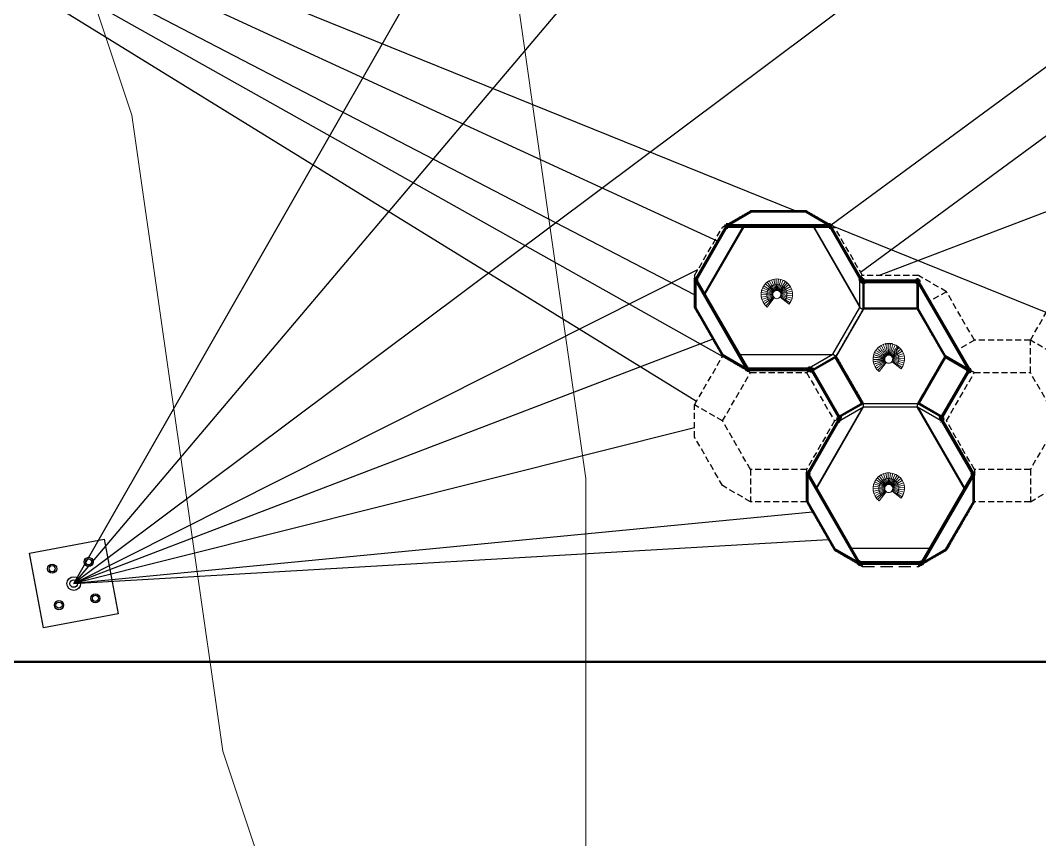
# Model space of a CAD drawing. Header units: millimetres. Extents: x 32551 to 59551, y -21458 to 15116.
# Drawn here: x 42974 to 45650, y 10147 to 12298 of the extents above; entities that cross this region are included whole.
import ezdxf

# ---------------------------------------------------------------- set-up
doc = ezdxf.new("R2010")
doc.units = ezdxf.units.MM
doc.linetypes.add('HIDDEN2', pattern=[4.7625, 3.175, -1.5875])
for name, color, linetype, lineweight, true_color in [('2ND', 120, 'Continuous', 35, 0x39ffb0), ('3RD', 141, 'Continuous', 25, 0x7debff), ('4TH DETAILS', 120, 'Continuous', 15, 0x39ffb0)]:
    doc.layers.add(name, color=color, linetype=linetype, lineweight=lineweight, true_color=true_color)
doc.layers.add('GLOW-EMERALD', color=120, linetype='Continuous', lineweight=70, true_color=0x39ffb0, transparency=0.8)
doc.layers.add('LAYOUT', color=141, linetype='Continuous', lineweight=50, true_color=0x7debff, plot=False)

msp = doc.modelspace()

# ---------------------------------------------------------------- linework, layer by layer
at = {"layer": '2ND', "linetype": 'Continuous'}
for p, q in [((44827.675, 11761.469), (44825.231, 11757.236)), ((44825.231, 11757.236), (44827.527, 11756.441)), ((44832.562, 11761.469), (44827.675, 11761.469)), ((44828.446, 11756.122), (44830.742, 11755.327)), ((44830.742, 11755.327), (44830.981, 11755.741)), ((44830.981, 11755.741), (44831.46, 11755.741)), ((44831.46, 11755.741), (44831.919, 11758.128)), ((44831.919, 11758.128), (45097.422, 11758.128)), ((44832.103, 11759.082), (44832.562, 11761.469)), ((45097.239, 11759.082), (44832.103, 11759.082)), ((45098.599, 11755.327), (45100.896, 11756.122)), ((45100.896, 11756.122), (45180.109, 11618.92)), ((45104.11, 11757.236), (45101.667, 11761.469)), ((45101.814, 11756.441), (45104.11, 11757.236)), ((45180.844, 11619.557), (45101.814, 11756.441)), ((44746.66, 11621.148), (44744.217, 11616.915)), ((44744.217, 11616.915), (44746.66, 11612.683)), ((44746.66, 11612.683), (44748.497, 11614.273)), ((44749.232, 11614.91), (44751.069, 11616.501)), ((45178.272, 11616.501), (45182.681, 11612.683)), ((45189.491, 11616.915), (45185.125, 11616.915)), ((45189.491, 11613.189), (45189.491, 11616.915)), ((45327.728, 11613.189), (45189.491, 11613.189)), ((45189.491, 11613.005), (45327.728, 11613.005)), ((44878.769, 11383.864), (44881.213, 11379.631)), ((44881.213, 11379.631), (44886.1, 11379.631)), ((44885.457, 11382.972), (44884.998, 11385.359)), ((45043.884, 11382.972), (44885.457, 11382.972)), ((44885.641, 11382.017), (45043.701, 11382.017)), ((44886.1, 11379.631), (44885.641, 11382.017)), ((45050.312, 11375.85), (45053.539, 11377.713)), ((45053.698, 11377.805), (45056.926, 11379.668)), ((45463.521, 11377.805), (45394.402, 11258.088)), ((45394.561, 11257.996), (45463.68, 11377.713)), ((45463.432, 11382.75), (45461.135, 11381.954)), ((45461.135, 11381.954), (45461.374, 11381.54)), ((45466.647, 11383.864), (45464.35, 11383.068)), ((45469.09, 11379.631), (45466.647, 11383.864)), ((45121.466, 11247.324), (45042.436, 11110.44)), ((45121.613, 11252.352), (45119.17, 11248.119)), ((45119.17, 11248.119), (45121.466, 11247.324)), ((45119.43, 11256.133), (45121.613, 11252.352)), ((45124.681, 11246.21), (45124.92, 11246.624)), ((45124.92, 11246.624), (45125.399, 11246.624)), ((45127.125, 11258.079), (45126.044, 11259.951)), ((45390.094, 11258.079), (45389.616, 11258.079)), ((45391.175, 11259.951), (45390.094, 11258.079)), ((45394.402, 11258.088), (45391.175, 11259.951)), ((45392.538, 11246.21), (45394.834, 11247.005)), ((45397.789, 11256.133), (45394.561, 11257.996)), ((45394.834, 11247.005), (45474.048, 11109.803)), ((45395.606, 11252.352), (45397.789, 11256.133)), ((45398.049, 11248.119), (45395.606, 11252.352)), ((45395.753, 11247.324), (45398.049, 11248.119)), ((45474.783, 11110.44), (45395.753, 11247.324)), ((45040.599, 11112.031), (45038.155, 11107.798)), ((45479.064, 11107.798), (45476.62, 11112.031)), ((45038.155, 11107.798), (45040.599, 11103.566)), ((45175.923, 10875.86), (45043.171, 11105.793)), ((45472.45, 11107.798), (45472.211, 11107.384)), ((45476.62, 11103.566), (45479.064, 11107.798)), ((45172.708, 10874.747), (45175.151, 10870.514)), ((45175.151, 10870.514), (45180.039, 10870.514)), ((45178.219, 10876.656), (45175.923, 10875.86)), ((45337.823, 10873.855), (45179.396, 10873.855)), ((45179.58, 10872.901), (45337.639, 10872.901)), ((45342.215, 10875.542), (45339, 10876.656)), ((45342.068, 10870.514), (45344.511, 10874.747)), ((45344.511, 10874.747), (45343.133, 10875.224))]:
    msp.add_line(p, q, dxfattribs=at)
for points in [[(44827.527, 11756.441), (44748.497, 11619.557), (44746.66, 11621.148)], [(44751.069, 11617.329), (44749.232, 11618.92), (44828.446, 11756.122)], [(45101.667, 11761.469), (45096.779, 11761.469), (45097.239, 11759.082)], [(45097.422, 11758.128), (45097.882, 11755.741)], [(45097.882, 11755.741), (45098.36, 11755.741), (45098.599, 11755.327)], [(44751.069, 11616.501), (44750.83, 11616.915), (44751.069, 11617.329)], [(45180.109, 11618.92), (45178.272, 11617.329), (45178.511, 11616.915), (45178.272, 11616.501)], [(45185.125, 11616.915), (45182.681, 11621.148), (45180.844, 11619.557)], [(44748.497, 11614.273), (44881.065, 11384.659), (44878.769, 11383.864)], [(44884.28, 11385.773), (44881.984, 11384.977), (44749.232, 11614.91)], [(45182.681, 11612.683), (45187.09, 11608.864), (45187.329, 11609.278), (45189.491, 11609.278), (45189.491, 11613.005)], [(45332.094, 11616.915), (45327.728, 11616.915), (45327.728, 11613.189)], [(45327.728, 11613.005), (45327.728, 11609.278), (45329.89, 11609.278)], [(45329.89, 11609.278), (45330.129, 11608.864), (45331.966, 11610.455), (45463.432, 11382.75)], [(45464.35, 11383.068), (45332.701, 11611.092), (45334.538, 11612.683), (45332.094, 11616.915)], [(44884.998, 11385.359), (44884.52, 11385.359), (44884.28, 11385.773)], [(45043.701, 11382.017), (45043.241, 11379.631), (45048.129, 11379.631)], [(45050.572, 11383.864), (45045.061, 11385.773), (45044.822, 11385.359), (45044.344, 11385.359), (45043.884, 11382.972)], [(45048.129, 11379.631), (45050.312, 11375.85)], [(45056.926, 11379.668), (45055.845, 11381.54), (45056.084, 11381.954), (45050.572, 11383.864)], [(45053.539, 11377.713), (45122.658, 11257.996), (45119.43, 11256.133)], [(45126.044, 11259.951), (45122.817, 11258.088), (45053.698, 11377.805)], [(45461.374, 11381.54), (45460.293, 11379.668), (45463.521, 11377.805)], [(45463.68, 11377.713), (45466.907, 11375.85), (45469.09, 11379.631)], [(45043.171, 11109.803), (45122.385, 11247.005), (45124.681, 11246.21)], [(45125.399, 11246.624), (45126.501, 11252.352), (45127.603, 11258.079), (45127.125, 11258.079)], [(45389.616, 11258.079), (45390.718, 11252.352), (45391.82, 11246.624)], [(45391.82, 11246.624), (45392.299, 11246.624), (45392.538, 11246.21)], [(45042.436, 11110.44), (45040.599, 11112.031)], [(45043.171, 11105.793), (45045.008, 11107.384), (45044.769, 11107.798), (45045.008, 11108.212), (45043.171, 11109.803)], [(45474.048, 11109.803), (45472.211, 11108.212), (45472.45, 11107.798)], [(45476.62, 11112.031), (45474.783, 11110.44)], [(45040.599, 11103.566), (45042.436, 11105.157)], [(45042.436, 11105.157), (45175.004, 10875.542), (45172.708, 10874.747)], [(45472.211, 11107.384), (45474.783, 11105.157), (45342.215, 10875.542)], [(45343.133, 10875.224), (45475.518, 11104.52), (45476.62, 11103.566)], [(45179.396, 10873.855), (45178.937, 10876.242), (45178.458, 10876.242), (45178.219, 10876.656)], [(45180.039, 10870.514), (45179.58, 10872.901)], [(45337.639, 10872.901), (45337.18, 10870.514), (45342.068, 10870.514)], [(45339, 10876.656), (45338.761, 10876.242), (45338.282, 10876.242), (45337.823, 10873.855)]]:
    msp.add_lwpolyline(points, dxfattribs=at)
at = {"layer": '3RD', "ltscale": 10}
for p, q in [((44749.16, 11297.514), (41892.182, 13059.16)), ((44806.375, 11717.895), (41892.182, 13059.16)), ((44817.208, 11415.444), (41892.182, 13059.16)), ((45008.025, 11798.137), (41892.182, 13059.16)), ((44744.217, 11577.443), (41892.182, 13059.16)), ((43113.923, 10819.808), (44185.854, 12694.44)), ((44694.776, 12688.05), (43113.923, 10819.808)), ((45436.19, 12557.189), (43113.923, 10819.808)), ((45924.696, 12364.742), (45102.851, 11760.785)), ((46066.973, 12288.016), (45180.464, 11636.54)), ((45986.708, 11917.924), (45229.317, 11628.413)), ((45667.857, 11531.094), (45108.791, 11757.356)), ((43113.923, 10819.808), (44753.172, 11643.869)), ((44791.812, 11461.178), (43113.923, 10819.808)), ((44744.249, 11228.169), (43113.923, 10819.808)), ((45053.901, 11007.226), (43113.923, 10819.808)), ((43113.923, 10819.808), (45095.181, 10935.727))]:
    msp.add_line(p, q, dxfattribs=at)
at = {"layer": '3RD', "linetype": 'Continuous', "ltscale": 10}
for p, q in [((44893.63, 11794.605), (44832.103, 11759.082)), ((44832.562, 11761.469), (44893.63, 11796.726)), ((44893.63, 11794.605), (44893.63, 11796.726)), ((44893.63, 11796.726), (45035.712, 11796.726)), ((45035.712, 11794.605), (44893.63, 11794.605)), ((45035.712, 11796.726), (45096.779, 11761.469)), ((45035.712, 11794.605), (45035.712, 11796.726)), ((45097.239, 11759.082), (45035.712, 11794.605)), ((44769.712, 11579.437), (44872.879, 11758.128)), ((44874.103, 11758.128), (44770.266, 11578.478)), ((44830.742, 11755.327), (44831.46, 11755.741)), ((44835.593, 11758.128), (44831.46, 11755.741)), ((44832.103, 11759.082), (44831.919, 11758.128)), ((45178.272, 11545.265), (45055.376, 11758.128)), ((45056.462, 11758.128), (45178.272, 11547.147)), ((45097.882, 11755.741), (45093.748, 11758.128)), ((45097.422, 11758.128), (45097.239, 11759.082)), ((45097.882, 11755.741), (45098.599, 11755.327)), ((45101.814, 11756.441), (45100.896, 11756.122)), ((44748.497, 11619.557), (44749.232, 11618.92)), ((44751.069, 11617.329), (44751.069, 11611.728)), ((45178.272, 11544.713), (45178.272, 11617.329)), ((45180.109, 11618.92), (45180.844, 11619.557)), ((44746.66, 11542.168), (44746.66, 11612.683)), ((44749.232, 11614.91), (44748.497, 11614.273)), ((44748.497, 11543.228), (44748.497, 11614.273)), ((45187.09, 11608.864), (45187.09, 11539.622)), ((45189.491, 11541.008), (45189.491, 11609.278)), ((45327.728, 11609.278), (45327.728, 11541.008)), ((45330.129, 11539.622), (45330.129, 11608.864)), ((45332.701, 11611.092), (45331.966, 11610.455)), ((45331.966, 11540.683), (45331.966, 11610.455)), ((45334.538, 11612.683), (45334.538, 11607.91)), ((44748.497, 11543.228), (44746.66, 11542.168)), ((44817.701, 11419.121), (44746.66, 11542.168)), ((44819.538, 11420.182), (44748.497, 11543.228)), ((45107.231, 11421.667), (45178.272, 11544.713)), ((45187.09, 11539.622), (45116.049, 11416.575)), ((45178.272, 11544.713), (45182.681, 11542.168)), ((45182.681, 11542.168), (45187.09, 11539.622)), ((45189.491, 11543.493), (45327.728, 11543.493)), ((45327.728, 11541.008), (45189.491, 11541.008)), ((45331.966, 11540.683), (45330.129, 11539.622)), ((45330.368, 11539.208), (45330.129, 11539.622)), ((45401.17, 11416.575), (45330.368, 11539.208)), ((45403.007, 11417.636), (45331.966, 11540.683)), ((45244.514, 11448.749), (45250.795, 11449.703)), ((45245.391, 11448.951), (45244.66, 11448.784)), ((45244.663, 11448.771), (45244.66, 11448.784)), ((45245.321, 11448.935), (45245.328, 11448.937)), ((45245.328, 11448.937), (45245.391, 11448.951)), ((45245.391, 11448.951), (45245.407, 11448.884)), ((45250.79, 11449.768), (45257.143, 11449.746)), ((45250.939, 11449.78), (45251.687, 11449.833)), ((45250.94, 11449.767), (45250.939, 11449.78)), ((45251.616, 11449.828), (45251.623, 11449.829)), ((45251.687, 11449.833), (45251.623, 11449.829)), ((45251.687, 11449.833), (45251.693, 11449.765)), ((45264.249, 11448.681), (45257.148, 11449.81)), ((45257.297, 11449.799), (45257.296, 11449.786)), ((45257.297, 11449.799), (45258.045, 11449.737)), ((45257.973, 11449.743), (45257.98, 11449.743)), ((45258.045, 11449.737), (45257.98, 11449.743)), ((45258.045, 11449.737), (45258.04, 11449.668)), ((45264.312, 11448.665), (45264.249, 11448.681)), ((44819.538, 11420.182), (44817.701, 11419.121)), ((44820.145, 11417.71), (44817.701, 11419.121)), ((44881.065, 11384.659), (44819.538, 11420.182)), ((44878.769, 11383.864), (44820.145, 11417.71)), ((44860.961, 11421.39), (45106.753, 11421.39)), ((45105.124, 11420.45), (44861.504, 11420.45)), ((45045.061, 11385.773), (45107.231, 11421.667)), ((45116.049, 11416.575), (45056.084, 11381.954)), ((45056.926, 11379.668), (45115.982, 11413.764)), ((45107.231, 11421.667), (45111.64, 11419.121)), ((45111.64, 11419.121), (45116.049, 11416.575)), ((45182.949, 11292.806), (45113.831, 11412.522)), ((45115.982, 11413.764), (45116.049, 11413.649)), ((45116.049, 11413.649), (45185.101, 11294.048)), ((45332.051, 11294.087), (45401.17, 11413.803)), ((45403.321, 11412.561), (45334.203, 11292.844)), ((45403.007, 11417.636), (45401.17, 11416.575)), ((45461.135, 11381.954), (45401.17, 11416.575)), ((45401.17, 11413.803), (45460.293, 11379.668)), ((45463.432, 11382.75), (45403.007, 11417.636)), ((44880.147, 11388.159), (44884.28, 11385.773)), ((44881.065, 11384.659), (44881.984, 11384.977)), ((44884.998, 11385.359), (44884.28, 11385.773)), ((45045.061, 11385.773), (45044.344, 11385.359)), ((45053.698, 11377.805), (45053.539, 11377.713)), ((45462.513, 11386.25), (45466.647, 11383.864)), ((45463.432, 11382.75), (45464.35, 11383.068)), ((45463.68, 11377.713), (45463.521, 11377.805)), ((45063.651, 11070.32), (45185.461, 11281.301)), ((45187.329, 11282.38), (45064.205, 11069.361)), ((45187.568, 11282.518), (45125.399, 11246.624)), ((45185.101, 11294.048), (45126.044, 11259.951)), ((45127.603, 11258.079), (45187.568, 11292.7)), ((45187.568, 11292.7), (45329.651, 11292.7)), ((45187.568, 11282.518), (45187.568, 11292.7)), ((45329.651, 11282.518), (45187.568, 11282.518)), ((45329.651, 11292.7), (45389.616, 11258.079)), ((45329.651, 11282.518), (45329.651, 11292.7)), ((45391.82, 11246.624), (45329.651, 11282.518)), ((45453.576, 11068.425), (45330.129, 11282.242)), ((45331.758, 11281.301), (45454.119, 11069.366)), ((45391.175, 11259.951), (45332.051, 11294.087)), ((45122.385, 11247.005), (45121.466, 11247.324)), ((45122.658, 11257.996), (45122.817, 11258.088)), ((45124.681, 11246.21), (45125.399, 11246.624)), ((45391.82, 11246.624), (45392.538, 11246.21)), ((45394.402, 11258.088), (45394.561, 11257.996)), ((45395.753, 11247.324), (45394.834, 11247.005)), ((45042.436, 11110.44), (45043.171, 11109.803)), ((45474.048, 11109.803), (45474.783, 11110.44)), ((45040.599, 11033.051), (45040.599, 11103.566)), ((45043.171, 11105.793), (45042.436, 11105.157)), ((45042.436, 11034.111), (45042.436, 11105.157)), ((45045.008, 11108.212), (45045.008, 11102.611)), ((45472.211, 11100.702), (45472.211, 11108.212)), ((45475.518, 11104.52), (45474.783, 11105.157)), ((45475.518, 11033.687), (45475.518, 11104.52)), ((45476.62, 11103.566), (45476.62, 11033.051)), ((45042.436, 11034.111), (45040.599, 11033.051)), ((45111.64, 10910.004), (45040.599, 11033.051)), ((45113.477, 10911.065), (45042.436, 11034.111)), ((45404.477, 10910.64), (45475.518, 11033.687)), ((45476.62, 11033.051), (45408.023, 10914.237)), ((45475.518, 11033.687), (45476.62, 11033.051)), ((45113.477, 10911.065), (45111.64, 10910.004)), ((45114.084, 10908.593), (45111.64, 10910.004)), ((45175.004, 10875.542), (45113.477, 10911.065)), ((45172.708, 10874.747), (45114.084, 10908.593)), ((45154.9, 10912.274), (45363.422, 10912.274)), ((45362.879, 10911.333), (45155.443, 10911.333)), ((45343.133, 10875.224), (45404.477, 10910.64)), ((45405.579, 10910.004), (45344.511, 10874.747)), ((45404.477, 10910.64), (45405.579, 10910.004)), ((45408.023, 10914.237), (45405.579, 10910.004)), ((45174.086, 10879.042), (45178.219, 10876.656)), ((45175.004, 10875.542), (45175.923, 10875.86)), ((45178.937, 10876.242), (45178.219, 10876.656)), ((45337.639, 10872.901), (45337.823, 10873.855)), ((45339, 10876.656), (45338.282, 10876.242)), ((45339, 10876.656), (45344.787, 10879.997)), ((45342.215, 10875.542), (45343.133, 10875.224))]:
    msp.add_line(p, q, dxfattribs=at)
at = {"layer": '3RD', "linetype": 'HIDDEN2', "ltscale": 10}
for p, q in [((45111.672, 11755.692), (45104.603, 11751.61)), ((44744.185, 11628.413), (44744.217, 11616.915))]:
    msp.add_line(p, q, dxfattribs=at)
at = {"layer": '3RD', "linetype": 'HIDDEN2', "ltscale": 5}
for points in [[(44744.185, 11628.413), (44817.669, 11755.692), (44827.675, 11761.469)], [(45185.157, 11628.413), (45111.672, 11755.692), (45101.667, 11761.469)], [(45479.096, 11458.707), (45405.611, 11585.986), (45332.126, 11628.413), (45185.157, 11628.413), (45178.087, 11624.331)], [(45920.004, 11204.149), (45773.034, 11204.149), (45699.55, 11246.575), (45626.065, 11373.854), (45626.065, 11458.707), (45699.55, 11585.986), (45773.034, 11628.413), (45920.004, 11628.413), (45993.488, 11585.986), (46066.973, 11458.707)], [(45405.611, 11585.986), (45361.799, 11560.692)], [(45773.034, 11543.56), (45699.55, 11416.281), (45626.065, 11458.707)], [(45626.065, 11458.707), (45479.096, 11458.707), (45435.284, 11433.412)], [(45038.166, 11034.443), (44891.218, 11034.443), (44817.733, 11076.869), (44744.249, 11204.149), (44744.249, 11289.002), (44817.701, 11416.299)], [(44881.213, 11379.631), (44891.218, 11373.854), (45038.187, 11373.854), (45048.129, 11379.631)], [(44817.733, 11246.575), (44891.218, 11373.854)], [(45038.187, 11373.854), (45111.672, 11246.575), (45121.581, 11252.296)], [(45479.064, 11119.296), (45405.611, 11246.575), (45479.096, 11373.854), (45626.065, 11373.854)], [(44891.218, 11119.296), (44817.733, 11246.575), (44744.249, 11289.002)], [(45111.672, 11246.575), (45038.187, 11119.296), (45038.187, 11107.743)], [(45699.55, 11246.575), (45626.065, 11119.296), (45626.065, 11034.443), (45479.096, 11034.443)], [(45626.065, 11034.443), (45699.55, 11076.869), (45773.034, 11204.149)], [(45038.187, 11119.296), (44891.218, 11119.296), (44891.218, 11034.443)], [(45626.065, 11119.296), (45479.096, 11119.296), (45479.064, 11107.798)]]:
    msp.add_lwpolyline(points, dxfattribs=at)
at = {"layer": '3RD', "linetype": 'HIDDEN2', "ltscale": 10}
for points in [[(45469.09, 11379.631), (45479.096, 11373.854)], [(45175.151, 10870.514), (45185.157, 10864.737), (45332.126, 10864.737), (45342.068, 10870.514)], [(45185.157, 10864.737), (45185.157, 10872.901)], [(45332.126, 10872.901), (45332.126, 10864.737)]]:
    msp.add_lwpolyline(points, dxfattribs=at)
at = {"layer": '3RD', "ltscale": 10}
msp.add_lwpolyline([(42997.255, 10899.735), (43193.851, 10936.477), (43230.592, 10739.881), (43033.996, 10703.139)], close=True, dxfattribs=at)
at = {"layer": '3RD'}
for centre, radius in [((43057.148, 10858.704), 12), ((43152.819, 10876.583), 12), ((43152.819, 10876.583), 8), ((43057.148, 10858.704), 8), ((43113.923, 10819.808), 17.94), ((43113.923, 10819.808), 10), ((43170.699, 10780.913), 12), ((43170.699, 10780.913), 8), ((43075.028, 10763.033), 12), ((43075.028, 10763.033), 8)]:
    msp.add_circle(centre, radius, dxfattribs=at)
at = {"layer": '3RD', "linetype": 'Continuous', "ltscale": 10}
for points in [[(44827.675, 11761.469), (44891.186, 11798.137)], [(45038.155, 11798.137), (44891.186, 11798.137)], [(45038.155, 11798.137), (45101.667, 11761.469)], [(44744.217, 11543.578), (44744.217, 11616.915)], [(45187.329, 11539.76), (45187.329, 11609.278)], [(45329.89, 11539.76), (45329.89, 11609.278)], [(44744.217, 11543.578), (44817.701, 11416.299)], [(45116.049, 11416.299), (45187.329, 11539.76)], [(45329.89, 11539.76), (45187.329, 11539.76)], [(45401.17, 11416.299), (45329.89, 11539.76)], [(44817.701, 11416.299), (44881.213, 11379.631)], [(45055.845, 11381.54), (45116.049, 11416.299)], [(45116.049, 11416.299), (45187.329, 11292.838)], [(45401.17, 11416.299), (45329.89, 11292.838)], [(45401.17, 11416.299), (45461.374, 11381.54)], [(45127.125, 11258.079), (45187.329, 11292.838)], [(45187.329, 11292.838), (45329.89, 11292.838)], [(45329.89, 11292.838), (45390.094, 11258.079)], [(45038.155, 11034.462), (45038.155, 11107.798)], [(45479.064, 11034.462), (45479.064, 11107.798)], [(45038.155, 11034.462), (45111.64, 10907.182)], [(45479.064, 11034.462), (45405.579, 10907.182)], [(45111.64, 10907.182), (45175.151, 10870.514)], [(45342.068, 10870.514), (45405.579, 10907.182)]]:
    msp.add_open_spline(points, degree=1, dxfattribs=at)
at = {"layer": '4TH DETAILS', "linetype": 'Continuous'}
for p, q in [((44958.118, 11589.362), (44952.288, 11618.791)), ((44958.602, 11619.542), (44959.84, 11589.567)), ((44964.956, 11619.314), (44961.573, 11589.505)), ((44963.276, 11589.177), (44971.199, 11618.112)), ((44950.172, 11583.215), (44923.152, 11596.251)), ((44951.044, 11584.714), (44926.348, 11601.747)), ((44930.35, 11606.687), (44952.135, 11586.062)), ((44935.064, 11610.954), (44953.421, 11587.225)), ((44940.378, 11614.445), (44954.87, 11588.177)), ((44956.448, 11588.895), (44946.165, 11617.078)), ((44964.908, 11588.592), (44977.184, 11615.965)), ((44966.431, 11587.763), (44982.767, 11612.924)), ((44967.808, 11586.709), (44987.817, 11609.062)), ((44969.007, 11585.456), (44992.213, 11604.468)), ((44995.852, 11599.254), (44969.999, 11584.034)), ((44970.761, 11582.477), (44998.645, 11593.543)), ((44919.058, 11577.776), (44949.055, 11578.177)), ((44949.166, 11579.907), (44919.463, 11584.121)), ((44949.212, 11576.45), (44919.633, 11571.444)), ((44949.541, 11581.6), (44920.839, 11590.329)), ((44921.173, 11565.276), (44949.632, 11574.768)), ((44950.306, 11573.17), (44923.644, 11559.418)), ((44951.217, 11571.695), (44926.985, 11554.008)), ((44931.118, 11549.177), (44952.345, 11570.377)), ((44992.9, 11553.047), (44969.194, 11571.432)), ((44995.438, 11556.712), (44969.402, 11572.6)), ((44969.829, 11572.339), (44969.408, 11571.717)), ((44995.438, 11556.712), (44969.829, 11572.339)), ((44970.694, 11574.012), (44998.4, 11562.506)), ((44971.234, 11575.66), (45000.379, 11568.548)), ((44971.275, 11580.821), (45000.528, 11587.47)), ((45001.405, 11574.823), (44971.514, 11577.371)), ((44971.527, 11579.105), (45001.456, 11581.18)), ((45262.946, 11415.792), (45286.152, 11434.804)), ((45273.083, 11429.709), (45281.756, 11439.397)), ((45289.79, 11429.59), (45263.938, 11414.37)), ((45264.633, 11404.348), (45292.339, 11392.841)), ((45264.7, 11412.812), (45292.584, 11423.879)), ((45265.172, 11405.996), (45294.317, 11398.884)), ((45265.213, 11411.156), (45294.467, 11417.806)), ((45295.344, 11405.158), (45265.453, 11407.707)), ((45265.466, 11409.441), (45295.394, 11411.516)), ((45286.839, 11383.382), (45263.133, 11401.768)), ((45263.767, 11402.675), (45263.347, 11402.053)), ((45289.376, 11387.047), (45263.767, 11402.675)), ((45289.376, 11387.047), (45263.767, 11402.675)), ((45252.086, 11080.258), (45246.256, 11109.686)), ((45252.57, 11110.437), (45253.808, 11080.463)), ((45258.924, 11110.209), (45255.541, 11080.4)), ((45257.244, 11080.073), (45265.167, 11109.007)), ((45244.14, 11074.111), (45217.12, 11087.146)), ((45245.011, 11075.61), (45220.316, 11092.643)), ((45224.318, 11097.583), (45246.103, 11076.957)), ((45229.032, 11101.849), (45247.389, 11078.12)), ((45234.346, 11105.34), (45248.838, 11079.072)), ((45250.416, 11079.791), (45240.133, 11107.973)), ((45258.876, 11079.487), (45271.151, 11106.861)), ((45260.399, 11078.658), (45276.735, 11103.82)), ((45261.776, 11077.604), (45281.785, 11099.957)), ((45262.975, 11076.352), (45286.181, 11095.364)), ((45289.82, 11090.15), (45263.967, 11074.93)), ((45264.729, 11073.372), (45292.613, 11084.438)), ((45213.026, 11068.671), (45243.023, 11069.072)), ((45243.134, 11070.802), (45213.431, 11075.017)), ((45243.18, 11067.345), (45213.601, 11062.34)), ((45243.509, 11072.495), (45214.807, 11081.224)), ((45215.141, 11056.171), (45243.6, 11065.663)), ((45244.274, 11064.065), (45217.612, 11050.313)), ((45245.185, 11062.59), (45220.953, 11044.904)), ((45225.086, 11040.072), (45246.312, 11061.272)), ((45286.868, 11043.942), (45263.162, 11062.327)), ((45289.405, 11047.607), (45263.37, 11063.495)), ((45263.796, 11063.234), (45263.376, 11062.612)), ((45264.662, 11064.907), (45292.368, 11053.401)), ((45265.202, 11066.555), (45294.346, 11059.443)), ((45265.242, 11071.716), (45294.496, 11078.365)), ((45295.373, 11065.718), (45265.482, 11068.266)), ((45265.495, 11070), (45295.423, 11072.076))]:
    msp.add_line(p, q, dxfattribs=at)
at = {"layer": '4TH DETAILS'}
for p, q in [((44954.97, 11568.994), (44954.72, 11568.561)), ((44964.693, 11569.064), (44964.907, 11568.612)), ((44965.933, 11568.586), (44965.683, 11569.019)), ((44970.571, 11578.292), (44971.054, 11578.289)), ((45272.472, 11430.618), (45279.38, 11441.369)), ((45262.946, 11415.792), (45269.833, 11426.512)), ((45264.51, 11408.628), (45264.993, 11408.625)), ((45275.452, 11421.149), (45278.293, 11422.821)), ((45248.909, 11399.33), (45248.659, 11398.897)), ((45258.632, 11399.4), (45258.846, 11398.948)), ((45259.872, 11398.922), (45259.621, 11399.355)), ((45248.938, 11059.889), (45248.688, 11059.456)), ((45258.661, 11059.959), (45258.875, 11059.507)), ((45259.901, 11059.481), (45259.651, 11059.914)), ((45264.539, 11069.187), (45265.022, 11069.184))]:
    msp.add_line(p, q, dxfattribs=at)
at = {"layer": '4TH DETAILS', "linetype": 'HIDDEN2', "ltscale": 0.5}
for p, q in [((45244.982, 11415.05), (45220.287, 11432.083)), ((45224.289, 11437.023), (45246.074, 11416.397)), ((45229.003, 11441.289), (45247.36, 11417.561)), ((45234.317, 11444.78), (45248.809, 11418.513)), ((45250.387, 11419.231), (45240.104, 11447.414)), ((45252.057, 11419.698), (45246.227, 11449.126)), ((45252.541, 11449.877), (45253.779, 11419.903)), ((45258.894, 11449.649), (45255.512, 11419.841)), ((45257.214, 11419.513), (45265.138, 11448.448)), ((45258.847, 11418.928), (45271.122, 11446.301)), ((45260.369, 11418.098), (45276.706, 11443.26)), ((45212.997, 11408.112), (45242.994, 11408.512)), ((45243.105, 11410.243), (45213.402, 11414.457)), ((45243.151, 11406.785), (45213.571, 11401.78)), ((45243.48, 11411.936), (45214.778, 11420.664)), ((45215.112, 11395.611), (45243.571, 11405.103)), ((45244.111, 11413.551), (45217.091, 11426.587)), ((45244.245, 11403.505), (45217.583, 11389.753)), ((45261.747, 11417.045), (45268.847, 11424.976)), ((45245.156, 11402.03), (45220.924, 11384.344)), ((45225.057, 11379.512), (45246.283, 11400.712))]:
    msp.add_line(p, q, dxfattribs=at)
at = {"layer": '4TH DETAILS'}
for points in [[(43899.126, 9198.254), (43505.202, 10380.028), (43266.748, 12049.203), (43028.295, 12764.564), (43028.295, 13479.925), (43505.202, 14910.647), (43713.058, 15014.575)], [(44248.178, 12571.254), (44459.016, 11095.389), (44459.016, 9903.121), (44577.172, 9489.575)], [(44953.389, 11569.454), (44934.995, 11545.744)], [(44941.214, 11560.309), (44940.365, 11563.774)], [(44992.929, 11553.059), (44969.226, 11571.447)], [(44983.145, 11565.391), (44983.24, 11568.802)], [(44983.145, 11565.391), (44986.059, 11567.631)], [(44941.214, 11560.309), (44937.822, 11561.918)], [(45274.533, 11427.555), (45272.472, 11430.618)], [(45269.833, 11426.512), (45268.546, 11428.845)], [(45274.533, 11427.555), (45268.546, 11428.845)], [(45275.062, 11424.659), (45275.452, 11421.149)], [(45275.062, 11424.659), (45278.293, 11422.821)], [(45247.315, 11399.799), (45228.905, 11376.067)], [(45286.839, 11383.382), (45263.135, 11401.771)], [(45247.357, 11060.349), (45228.963, 11036.639)], [(45286.897, 11043.954), (45263.193, 11062.343)], [(45277.113, 11056.286), (45277.208, 11059.697)], [(45277.113, 11056.286), (45280.027, 11058.526)], [(45235.182, 11051.205), (45231.79, 11052.813)], [(45235.182, 11051.205), (45234.333, 11054.669)]]:
    msp.add_lwpolyline(points, dxfattribs=at)
for centre, radius, start, end in [((44960.304, 11578.327), 41.25, 322.203589, 232.16137), ((44960.304, 11578.327), 26.25, 337.446698, 216.124545), ((44960.304, 11578.327), 11.25, 300.019763, 240.23704), ((44960.304, 11578.327), 10.75, 295.351264, 240.24848), ((44960.304, 11578.368), 10.786, 240.35702, 295.257619), ((44960.291, 11578.355), 10.281, 295.355045, 359.651323), ((45254.243, 11408.663), 41.25, 322.203589, 232.139685), ((45254.243, 11408.663), 11.25, 300.019763, 240.23704), ((45254.243, 11408.663), 10.75, 295.351264, 240.24848), ((45254.23, 11408.69), 10.281, 295.355045, 359.651323), ((45254.214, 11408.692), 26.281, 322.192332, 30.399321), ((45254.243, 11408.704), 10.786, 240.35702, 295.257619), ((45254.272, 11069.222), 41.25, 322.203589, 232.16137), ((45254.272, 11069.222), 26.25, 337.446698, 216.124545), ((45254.272, 11069.222), 11.25, 300.019763, 240.23704), ((45254.272, 11069.222), 10.75, 295.351264, 240.24848), ((45254.272, 11069.263), 10.786, 240.35702, 295.257619), ((45254.259, 11069.25), 10.281, 295.355045, 359.651323)]:
    msp.add_arc(centre, radius, start, end, dxfattribs=at)
at = {"layer": 'GLOW-EMERALD', "linetype": 'Continuous'}
for p, q in [((44827.675, 11761.469), (44825.231, 11757.236)), ((44825.231, 11757.236), (44827.527, 11756.441)), ((44832.562, 11761.469), (44827.675, 11761.469)), ((44828.446, 11756.122), (44830.742, 11755.327)), ((44830.742, 11755.327), (44830.981, 11755.741)), ((44830.981, 11755.741), (44831.46, 11755.741)), ((44831.46, 11755.741), (44831.919, 11758.128)), ((44831.919, 11758.128), (45097.422, 11758.128)), ((44832.103, 11759.082), (44832.562, 11761.469)), ((45097.239, 11759.082), (44832.103, 11759.082)), ((45098.599, 11755.327), (45100.896, 11756.122)), ((45100.896, 11756.122), (45180.109, 11618.92)), ((45104.11, 11757.236), (45101.667, 11761.469)), ((45101.814, 11756.441), (45104.11, 11757.236)), ((45180.844, 11619.557), (45101.814, 11756.441)), ((44746.66, 11621.148), (44744.217, 11616.915)), ((44744.217, 11616.915), (44746.66, 11612.683)), ((44746.66, 11612.683), (44748.497, 11614.273)), ((44749.232, 11614.91), (44751.069, 11616.501)), ((45178.272, 11616.501), (45182.681, 11612.683)), ((45189.491, 11616.915), (45185.125, 11616.915)), ((45189.491, 11613.189), (45189.491, 11616.915)), ((45327.728, 11613.189), (45189.491, 11613.189)), ((45189.491, 11613.005), (45327.728, 11613.005)), ((44878.769, 11383.864), (44881.213, 11379.631)), ((44881.213, 11379.631), (44886.1, 11379.631)), ((44885.457, 11382.972), (44884.998, 11385.359)), ((45043.884, 11382.972), (44885.457, 11382.972)), ((44885.641, 11382.017), (45043.701, 11382.017)), ((44886.1, 11379.631), (44885.641, 11382.017)), ((45050.312, 11375.85), (45053.539, 11377.713)), ((45053.698, 11377.805), (45056.926, 11379.668)), ((45463.521, 11377.805), (45394.402, 11258.088)), ((45394.561, 11257.996), (45463.68, 11377.713)), ((45463.432, 11382.75), (45461.135, 11381.954)), ((45461.135, 11381.954), (45461.374, 11381.54)), ((45466.647, 11383.864), (45464.35, 11383.068)), ((45469.09, 11379.631), (45466.647, 11383.864)), ((45121.466, 11247.324), (45042.436, 11110.44)), ((45121.613, 11252.352), (45119.17, 11248.119)), ((45119.17, 11248.119), (45121.466, 11247.324)), ((45119.43, 11256.133), (45121.613, 11252.352)), ((45124.681, 11246.21), (45124.92, 11246.624)), ((45124.92, 11246.624), (45125.399, 11246.624)), ((45127.125, 11258.079), (45126.044, 11259.951)), ((45390.094, 11258.079), (45389.616, 11258.079)), ((45391.175, 11259.951), (45390.094, 11258.079)), ((45394.402, 11258.088), (45391.175, 11259.951)), ((45392.538, 11246.21), (45394.834, 11247.005)), ((45397.789, 11256.133), (45394.561, 11257.996)), ((45394.834, 11247.005), (45474.048, 11109.803)), ((45395.606, 11252.352), (45397.789, 11256.133)), ((45398.049, 11248.119), (45395.606, 11252.352)), ((45395.753, 11247.324), (45398.049, 11248.119)), ((45474.783, 11110.44), (45395.753, 11247.324)), ((45040.599, 11112.031), (45038.155, 11107.798)), ((45479.064, 11107.798), (45476.62, 11112.031)), ((45038.155, 11107.798), (45040.599, 11103.566)), ((45175.923, 10875.86), (45043.171, 11105.793)), ((45472.45, 11107.798), (45472.211, 11107.384)), ((45476.62, 11103.566), (45479.064, 11107.798)), ((45172.708, 10874.747), (45175.151, 10870.514)), ((45175.151, 10870.514), (45180.039, 10870.514)), ((45178.219, 10876.656), (45175.923, 10875.86)), ((45337.823, 10873.855), (45179.396, 10873.855)), ((45179.58, 10872.901), (45337.639, 10872.901)), ((45342.215, 10875.542), (45339, 10876.656)), ((45342.068, 10870.514), (45344.511, 10874.747)), ((45344.511, 10874.747), (45343.133, 10875.224))]:
    msp.add_line(p, q, dxfattribs=at)
for points in [[(44827.527, 11756.441), (44748.497, 11619.557), (44746.66, 11621.148)], [(44751.069, 11617.329), (44749.232, 11618.92), (44828.446, 11756.122)], [(45101.667, 11761.469), (45096.779, 11761.469), (45097.239, 11759.082)], [(45097.422, 11758.128), (45097.882, 11755.741)], [(45097.882, 11755.741), (45098.36, 11755.741), (45098.599, 11755.327)], [(44751.069, 11616.501), (44750.83, 11616.915), (44751.069, 11617.329)], [(45180.109, 11618.92), (45178.272, 11617.329), (45178.511, 11616.915), (45178.272, 11616.501)], [(45185.125, 11616.915), (45182.681, 11621.148), (45180.844, 11619.557)], [(44748.497, 11614.273), (44881.065, 11384.659), (44878.769, 11383.864)], [(44884.28, 11385.773), (44881.984, 11384.977), (44749.232, 11614.91)], [(45182.681, 11612.683), (45187.09, 11608.864), (45187.329, 11609.278), (45189.491, 11609.278), (45189.491, 11613.005)], [(45332.094, 11616.915), (45327.728, 11616.915), (45327.728, 11613.189)], [(45327.728, 11613.005), (45327.728, 11609.278), (45329.89, 11609.278)], [(45329.89, 11609.278), (45330.129, 11608.864), (45331.966, 11610.455), (45463.432, 11382.75)], [(45464.35, 11383.068), (45332.701, 11611.092), (45334.538, 11612.683), (45332.094, 11616.915)], [(44884.998, 11385.359), (44884.52, 11385.359), (44884.28, 11385.773)], [(45043.701, 11382.017), (45043.241, 11379.631), (45048.129, 11379.631)], [(45050.572, 11383.864), (45045.061, 11385.773), (45044.822, 11385.359), (45044.344, 11385.359), (45043.884, 11382.972)], [(45048.129, 11379.631), (45050.312, 11375.85)], [(45056.926, 11379.668), (45055.845, 11381.54), (45056.084, 11381.954), (45050.572, 11383.864)], [(45053.539, 11377.713), (45122.658, 11257.996), (45119.43, 11256.133)], [(45126.044, 11259.951), (45122.817, 11258.088), (45053.698, 11377.805)], [(45461.374, 11381.54), (45460.293, 11379.668), (45463.521, 11377.805)], [(45463.68, 11377.713), (45466.907, 11375.85), (45469.09, 11379.631)], [(45043.171, 11109.803), (45122.385, 11247.005), (45124.681, 11246.21)], [(45125.399, 11246.624), (45126.501, 11252.352), (45127.603, 11258.079), (45127.125, 11258.079)], [(45389.616, 11258.079), (45390.718, 11252.352), (45391.82, 11246.624)], [(45391.82, 11246.624), (45392.299, 11246.624), (45392.538, 11246.21)], [(45042.436, 11110.44), (45040.599, 11112.031)], [(45043.171, 11105.793), (45045.008, 11107.384), (45044.769, 11107.798), (45045.008, 11108.212), (45043.171, 11109.803)], [(45474.048, 11109.803), (45472.211, 11108.212), (45472.45, 11107.798)], [(45476.62, 11112.031), (45474.783, 11110.44)], [(45040.599, 11103.566), (45042.436, 11105.157)], [(45042.436, 11105.157), (45175.004, 10875.542), (45172.708, 10874.747)], [(45472.211, 11107.384), (45474.783, 11105.157), (45342.215, 10875.542)], [(45343.133, 10875.224), (45475.518, 11104.52), (45476.62, 11103.566)], [(45179.396, 10873.855), (45178.937, 10876.242), (45178.458, 10876.242), (45178.219, 10876.656)], [(45180.039, 10870.514), (45179.58, 10872.901)], [(45337.639, 10872.901), (45337.18, 10870.514), (45342.068, 10870.514)], [(45339, 10876.656), (45338.761, 10876.242), (45338.282, 10876.242), (45337.823, 10873.855)]]:
    msp.add_lwpolyline(points, dxfattribs=at)
at = {"layer": 'LAYOUT'}
msp.add_line((41550.723, 10614.575), (59449.126, 10614.575), dxfattribs=at)

doc.saveas('drawing.dxf')
